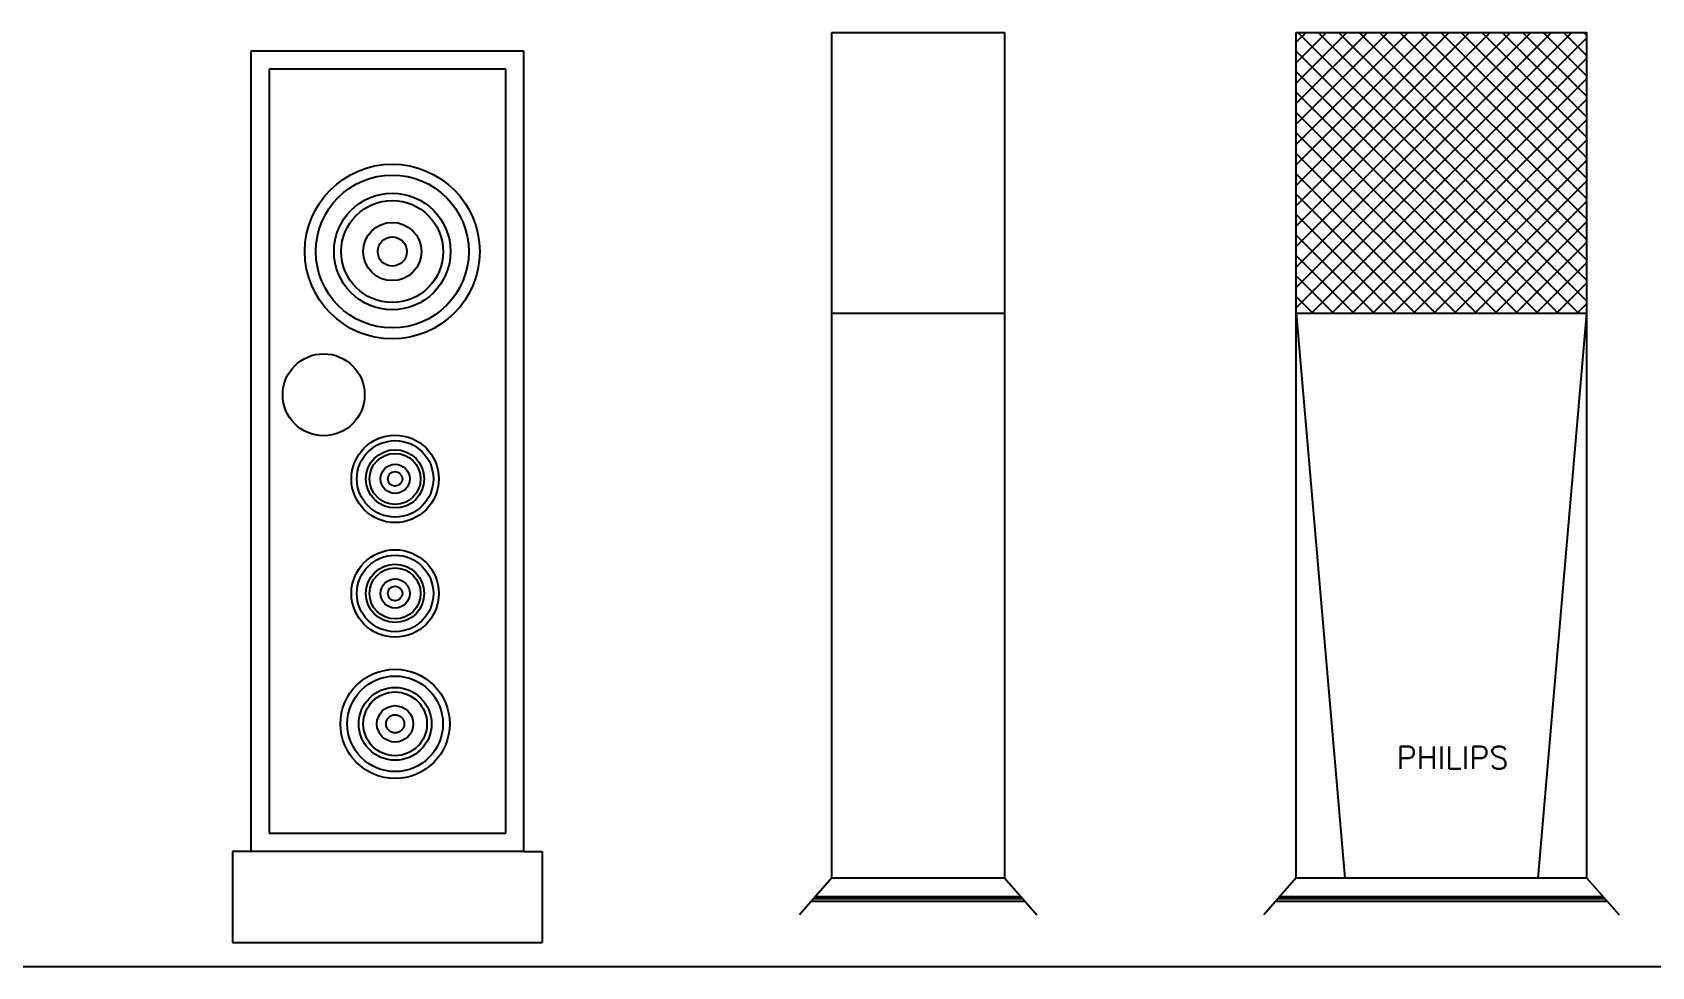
# Model space of a CAD drawing. Header units: inches. Extents: x 11.8 to 54.3, y 10.8 to 35.6.
# Drawn here: x 45.474 to 46.897, y 28.998 to 29.819 of the extents above; entities that cross this region are included whole.
import ezdxf

# ---------------------------------------------------------------- set-up
doc = ezdxf.new("R2010")
doc.units = ezdxf.units.IN
doc.header["$MEASUREMENT"] = 0
for name, color, linetype in [('02', 2, 'Continuous'), ('1', 1, 'Continuous'), ('4', 4, 'Continuous'), ('8', 8, 'Continuous')]:
    doc.layers.add(name, color=color, linetype=linetype)
doc.styles.get("Standard").update_dxf_attribs({"font": 'arial.ttf'})

msp = doc.modelspace()

# ---------------------------------------------------------------- hatches: boundary and pattern name
at = {"layer": '8'}
h = msp.add_hatch(dxfattribs=at)
h.set_pattern_fill('ANSI37', color=256, scale=0.004, style=0)
h.set_pattern_definition([(45, (62.798836, 23.071579), (-0.008980256, 0.008980256), []), (135, (62.798836, 23.071579), (-0.008980256, -0.008980256), [])])
h.paths.add_polyline_path([(46.5844, 29.8194), (46.8396, 29.8194), (46.8396, 29.5726), (46.5844, 29.5726)])

# ---------------------------------------------------------------- linework, layer by layer
at = {"layer": '02'}
for p, q in [((45.6819, 29.787, 0.0349), (45.6819, 29.1155, 0.0349)), ((45.8899, 29.787, 0.0349), (45.6819, 29.787, 0.0349)), ((45.8899, 29.1155, 0.0349), (45.8899, 29.787, 0.0349)), ((46.1764, 29.5726), (46.3281, 29.5726)), ((46.5844, 29.5726), (46.6272, 29.076)), ((46.5844, 29.5726), (46.8396, 29.5726)), ((46.8396, 29.5726), (46.7968, 29.076)), ((45.6819, 29.1155, 0.0349), (45.8899, 29.1155, 0.0349)), ((46.5844, 29.0765), (46.5559, 29.0438)), ((46.8396, 29.0765), (46.8681, 29.0438)), ((46.1586, 29.056), (46.3459, 29.056)), ((46.1604, 29.0581), (46.3442, 29.0581)), ((46.1622, 29.0601), (46.3424, 29.0601)), ((46.5666, 29.056), (46.8574, 29.056)), ((46.5684, 29.0581), (46.8556, 29.0581)), ((46.5701, 29.0601), (46.8539, 29.0601))]:
    msp.add_line(p, q, dxfattribs=at)
msp.add_lwpolyline([(46.5844, 29.8194), (46.8396, 29.8194), (46.8396, 29.076), (46.5844, 29.076)], close=True, dxfattribs=at)
for centre, radius in [((45.7902, 29.6268, 0.0349), 0.0768), ((45.7902, 29.6268, 0.0349), 0.0672), ((45.7902, 29.6268, 0.0349), 0.0512), ((45.7902, 29.6268, 0.0349), 0.0448), ((45.7902, 29.6268, 0.0349), 0.0256), ((45.7902, 29.6268, 0.0349), 0.0128), ((45.7299, 29.5009, 0.0349), 0.036), ((45.7927, 29.427, 0.0349), 0.0384), ((45.7927, 29.427, 0.0349), 0.0336), ((45.7927, 29.427, 0.0349), 0.0256), ((45.7927, 29.427, 0.0349), 0.0224), ((45.7927, 29.427, 0.0349), 0.0128), ((45.7927, 29.427, 0.0349), 0.0064), ((45.7927, 29.3263, 0.0349), 0.0384), ((45.7927, 29.3263, 0.0349), 0.0336), ((45.7927, 29.3263, 0.0349), 0.0256), ((45.7927, 29.3263, 0.0349), 0.0224), ((45.7927, 29.3263, 0.0349), 0.0128), ((45.7927, 29.3263, 0.0349), 0.0064), ((45.7927, 29.2117, 0.0349), 0.048), ((45.7927, 29.2117, 0.0349), 0.042), ((45.7927, 29.2117, 0.0349), 0.032), ((45.7927, 29.2117, 0.0349), 0.028), ((45.7927, 29.2117, 0.0349), 0.016), ((45.7927, 29.2117, 0.0349), 0.008)]:
    msp.add_circle(centre, radius, dxfattribs=at)
at = {"layer": '1'}
msp.add_line((33.6152, 28.9983), (53.9414, 28.9983), dxfattribs=at)
at = {"layer": '4'}
for p, q in [((46.1764, 29.076), (46.1764, 29.8194)), ((46.1764, 29.8194), (46.3281, 29.8194)), ((46.3281, 29.8194), (46.3281, 29.076)), ((45.6659, 29.803, 0.0349), (45.6659, 29.0995, 0.0349)), ((45.9059, 29.803, 0.0349), (45.6659, 29.803, 0.0349)), ((45.9059, 29.0995, 0.0349), (45.9059, 29.803, 0.0349)), ((45.6499, 29.0995, 0.0349), (45.6499, 29.0195, 0.0349)), ((45.6659, 29.0995, 0.0349), (45.6499, 29.0995, 0.0349)), ((45.9059, 29.0995, 0.0349), (45.6659, 29.0995, 0.0349)), ((45.9059, 29.0995, 0.0349), (45.9219, 29.0995, 0.0349)), ((45.9219, 29.0995, 0.0349), (45.9219, 29.0195, 0.0349)), ((46.1764, 29.0765), (46.148, 29.0438)), ((46.3281, 29.076), (46.1764, 29.076)), ((46.3281, 29.0765), (46.3566, 29.0438)), ((45.6499, 29.0195, 0.0349), (45.9219, 29.0195, 0.0349))]:
    msp.add_line(p, q, dxfattribs=at)

# ---------------------------------------------------------------- texts
at = {"layer": '02', "insert": (46.6727, 29.1918), "char_height": 0.0196, "attachment_point": 1}
msp.add_mtext('\\Fromans.shx;PHILIPS', dxfattribs=at)

doc.saveas('drawing.dxf')
